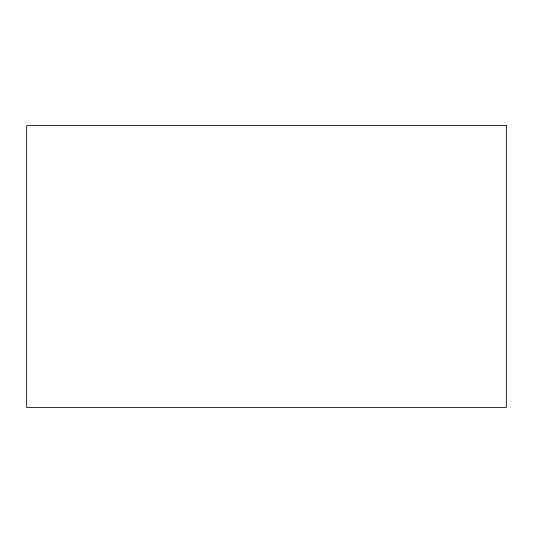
<?xml version="1.0" encoding="UTF-8"?>
<svg xmlns="http://www.w3.org/2000/svg" width="533" height="533" viewBox="0 0 533 533"><rect width="100%" height="100%" fill="white"/><g stroke="black" fill="none" stroke-linecap="round" stroke-linejoin="round"><path stroke-width="0.8" d="M506.35 125.608L26.65 125.608L26.65 407.392L506.35 407.392L506.35 125.608"/></g></svg>
